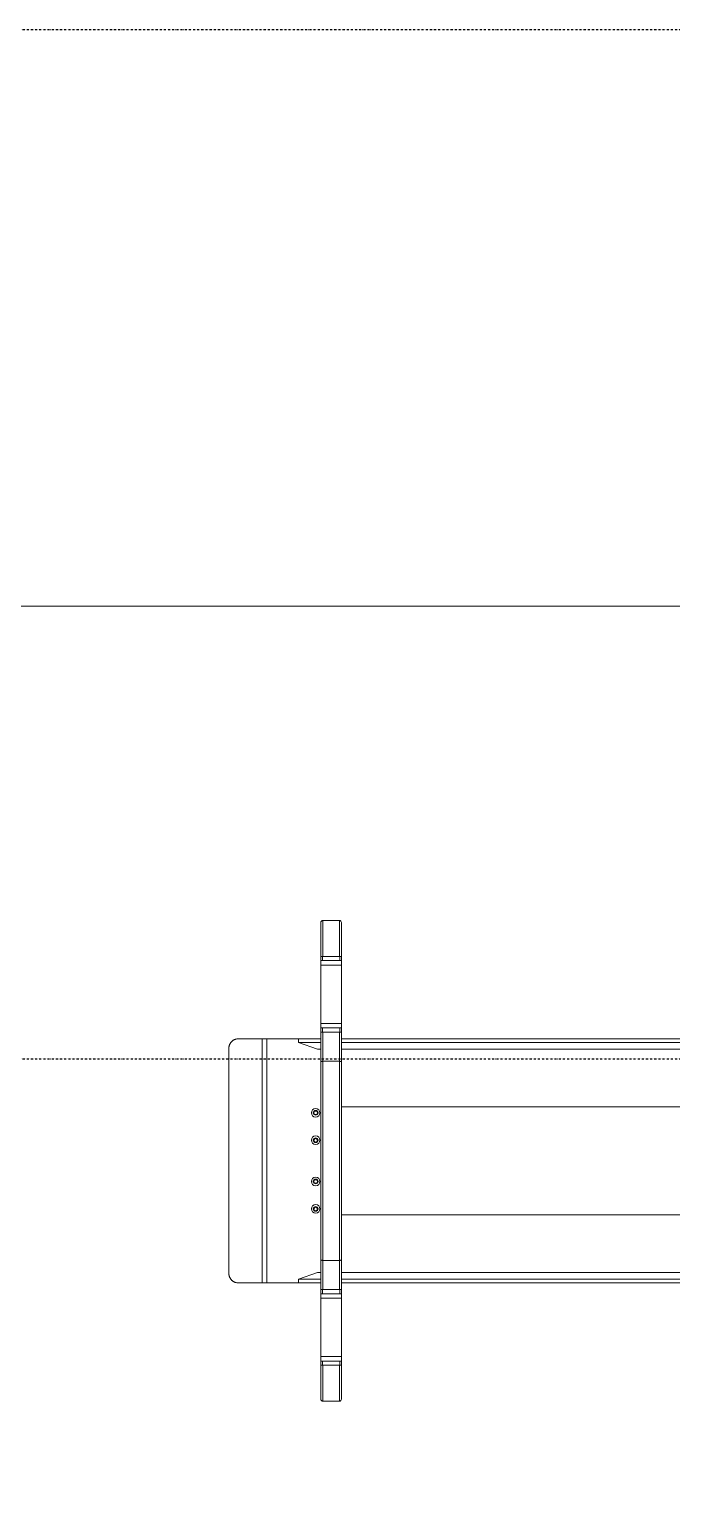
# Model space of a CAD drawing. Header units: millimetres. Extents: x 2179 to 48742, y 3478 to 161002.
# Drawn here: x 31183 to 33053, y 136601 to 140893 of the extents above; entities that cross this region are included whole.
import ezdxf

# ---------------------------------------------------------------- set-up
doc = ezdxf.new("R2010")
doc.units = ezdxf.units.MM
doc.linetypes.add('1_Čerchovaná 6_0mm', pattern=[12, 6, -3, 0, -3])
doc.layers.add('0-1', color=7, linetype='Continuous', lineweight=9)
for name, color, linetype, lineweight, true_color in [('2966-1_navrh dispozice stroju-HK_02_dwg-1', 7, 'Continuous', 9, 0x919191), ('man_ plochy-2', 7, 'Continuous', 9, 0x919191), ('S-GRID-1', 9, '1_Čerchovaná 6_0mm', 25, 0x808080)]:
    doc.layers.add(name, color=color, linetype=linetype, lineweight=lineweight, true_color=true_color)

# ---------------------------------------------------------------- blocks, each defined once
blk = doc.blocks.new('2966-1_navrh dispozice stroju-HK_02_dwg-876232-1NP _ stroje')
at = {"layer": '0-1'}
for p, q in [((-58089.5, 53260.8), (-57517.7, 54212.1)), ((-58081, 53255.6), (-57509.1, 54207)), ((-57492, 54196.7), (-58063.8, 53245.3)), ((-57348.4, 54110.4), (-57920.3, 53159)), ((-57650.3, 52996.7), (-57078.4, 53948.1)), ((-56934.9, 53861.8), (-57506.7, 52910.4)), ((-57489.6, 52900.1), (-56917.7, 53851.5)), ((-57481, 52895), (-56909.2, 53846.3)), ((-58413.1, 53392.2), (-58323.1, 53338.1)), ((-58304.7, 53320.1), (-58273.8, 53371.5)), ((-58159, 53232.5), (-58128.1, 53283.9)), ((-58201.3, 53074.9), (-58208.4, 53063.1)), ((-58232.9, 52964.1), (-57675.8, 52629.2)), ((-57548.9, 52935.8), (-57538.9, 52929.8)), ((-57579.8, 52884.3), (-57569.8, 52878.4)), ((-57473.4, 52820.4), (-57442.5, 52871.8)), ((-57327.7, 52732.8), (-57296.8, 52784.2)), ((-57213.2, 52670.9), (-57188.4, 52712.1)), ((-57636.7, 52636), (-57599.8, 52697.3))]:
    blk.add_line(p, q, dxfattribs=at)
at = {"layer": '0-1', "flags": 128}
for points in [[(-58298.3, 53379.3), (-58388.4, 53433.4), (-58413.1, 53392.2), (-58388.3, 53433.4)], [(-58287.5, 53373.9), (-58285, 53378.2), (-58295.2, 53384.4), (-58380.1, 53435.4), (-58356.1, 53421)], [(-58326.2, 53333), (-58411, 53384), (-58387, 53369.6)], [(-58313.3, 53331.1), (-58323.6, 53337.3), (-58297.8, 53380.1), (-58295.2, 53384.4)], [(-58315.9, 53326.8), (-58313.3, 53331.1), (-58287.5, 53373.9), (-58297.8, 53380.1)], [(-58117, 53277.2), (-58128.1, 53283.9), (-58273.8, 53371.5), (-58285, 53378.2)], [(-58145.3, 53230.1), (-58147.9, 53225.8), (-58159, 53232.5), (-58304.7, 53320.1), (-58315.9, 53326.8), (-58326.2, 53333), (-58323.6, 53337.3)], [(-58147.9, 53225.8), (-58137.6, 53219.6), (-58135, 53223.9), (-58145.3, 53230.1), (-58119.5, 53273), (-58117, 53277.2), (-58106.7, 53271.1), (-58109.3, 53266.8)], [(-58135, 53223.9), (-58109.3, 53266.8), (-58119.5, 53273)], [(-58106.7, 53271.1), (-58031.6, 53225.9), (-58021.7, 53220)], [(-58134.5, 53224.8), (-58061.6, 53180.9), (-58036.9, 53222.1), (-58109.8, 53265.9)], [(-58031.6, 53225.9), (-57538.9, 52929.8), (-57463.9, 52884.7), (-57453.6, 52878.5)], [(-58120.5, 53209.3), (-58153.9, 53153.6), (-58201.3, 53074.9), (-57592.7, 52709.1), (-57545.4, 52787.8), (-57511.9, 52843.5)], [(-58111.9, 53204.2), (-58145.4, 53148.5), (-58153.9, 53153.6)], [(-58094.7, 53193.9), (-58099.9, 53185.3), (-58145.4, 53148.5)], [(-58137.6, 53219.6), (-58062.5, 53174.5), (-58052.6, 53168.5)], [(-57491.7, 52838.4), (-57564.6, 52882.2), (-57539.8, 52923.3), (-58036.9, 53222.1), (-58061.7, 53181), (-57564.6, 52882.2), (-57539.9, 52923.4), (-57467, 52879.5)], [(-58062.5, 53174.5), (-57569.9, 52878.4), (-57494.8, 52833.2)], [(-57592.7, 52709.1), (-57599.8, 52697.3), (-58208.4, 53063.1), (-58245.2, 53001.8)], [(-57481.9, 52831.3), (-57456.2, 52874.2), (-57466.5, 52880.4), (-57463.9, 52884.7)], [(-57537.6, 52859), (-57542.8, 52850.4), (-57554, 52793)], [(-57520.5, 52848.7), (-57554, 52793), (-57545.4, 52787.8)], [(-57484.5, 52827.1), (-57481.9, 52831.3), (-57492.2, 52837.5), (-57466.5, 52880.4)], [(-57285.6, 52777.5), (-57296.8, 52784.2), (-57442.5, 52871.8), (-57453.6, 52878.5), (-57456.2, 52874.2)], [(-57313.9, 52730.4), (-57316.5, 52726.1), (-57327.7, 52732.8), (-57473.4, 52820.4), (-57484.5, 52827.1), (-57494.8, 52833.2), (-57492.2, 52837.5)], [(-57303.7, 52724.2), (-57313.9, 52730.4), (-57288.2, 52773.2)], [(-57306.2, 52719.9), (-57303.7, 52724.2), (-57277.9, 52767), (-57288.2, 52773.2), (-57285.6, 52777.5), (-57275.3, 52771.3)], [(-57303.1, 52725), (-57213.1, 52670.9), (-57188.4, 52712.1), (-57278.4, 52766.2)], [(-57277.9, 52767), (-57275.3, 52771.3), (-57190.4, 52720.3), (-57214.5, 52734.7)], [(-57316.5, 52726.1), (-57306.2, 52719.9), (-57221.4, 52668.9), (-57245.4, 52683.3)]]:
    blk.add_lwpolyline(points, dxfattribs=at)
at = {"layer": '0-1'}
for centre, radius in [((-57943.9, 53085.7), 12.5), ((-57943.9, 53085.7), 7), ((-57943.9, 53085.7), 6.9), ((-57943.9, 53085.7), 5.15), ((-57875.3, 53044.5), 12.5), ((-57875.3, 53044.5), 7), ((-57875.3, 53044.5), 6.9), ((-57875.3, 53044.5), 5.15), ((-57772.5, 52982.7), 12.5), ((-57772.5, 52982.7), 7), ((-57772.5, 52982.7), 6.9), ((-57772.5, 52982.7), 5.15), ((-57703.9, 52941.5), 12.5), ((-57703.9, 52941.5), 7), ((-57703.9, 52941.5), 6.9), ((-57703.9, 52941.5), 5.15)]:
    blk.add_circle(centre, radius, dxfattribs=at)
for centre, start, end in [((-58383.2, 53430.3), 58.9896, 148.9896), ((-58383.2, 53430.3), 58.9896, 148.9896), ((-58407.9, 53389.1), 148.9896, 238.9896), ((-58407.9, 53389.1), 148.9896, 238.9896), ((-57193.6, 52715.2), 328.9896, 58.9896), ((-57193.5, 52715.2), 328.9896, 58.9896), ((-57218.3, 52674), 238.9896, 328.9896), ((-57218.3, 52674), 238.9896, 328.9896)]:
    blk.add_arc(centre, 6, start, end, dxfattribs=at)
for points, knots in [([(-58031.6, 53225.9), (-58031.7, 53226), (-58031.8, 53226), (-58032, 53226.1), (-58032.3, 53226.1), (-58032.5, 53226.1), (-58032.7, 53226), (-58033, 53226), (-58033.3, 53225.8), (-58033.6, 53225.6), (-58034, 53225.4), (-58034.3, 53225.1), (-58034.6, 53224.9), (-58034.9, 53224.6), (-58035.1, 53224.4), (-58035.4, 53224.1), (-58035.5, 53223.9), (-58035.7, 53223.7), (-58035.9, 53223.5), (-58036.1, 53223.2), (-58036.3, 53223), (-58036.4, 53222.8), (-58036.6, 53222.5), (-58036.8, 53222.2), (-58036.9, 53222.1)], [0, 0, 0, 0, 0.035448, 0.061402, 0.093343, 0.126416, 0.160535, 0.195426, 0.24239, 0.300264, 0.367466, 0.43066, 0.489064, 0.542557, 0.591405, 0.636058, 0.677027, 0.714818, 0.755103, 0.797637, 0.842358, 0.884141, 0.923854, 1, 1, 1, 1]), ([(-58031.7, 53226), (-58031.8, 53226), (-58031.9, 53226.1), (-58032.1, 53226.1), (-58032.3, 53226.1), (-58032.6, 53226.1), (-58032.8, 53226.1), (-58033, 53226), (-58033.3, 53225.9), (-58033.7, 53225.7), (-58034.1, 53225.4), (-58034.4, 53225.2), (-58034.7, 53224.9), (-58035, 53224.6), (-58035.2, 53224.4), (-58035.4, 53224.2), (-58035.6, 53224), (-58035.8, 53223.7), (-58036, 53223.5), (-58036.1, 53223.3), (-58036.3, 53223), (-58036.5, 53222.8), (-58036.7, 53222.5), (-58036.8, 53222.3), (-58036.9, 53222.1)], [0, 0, 0, 0, 0.035448, 0.061402, 0.093343, 0.126416, 0.160535, 0.195426, 0.24239, 0.300264, 0.367466, 0.43066, 0.489064, 0.542557, 0.591405, 0.636058, 0.677027, 0.714818, 0.755103, 0.797637, 0.842358, 0.884141, 0.923854, 1, 1, 1, 1]), ([(-58061.7, 53181), (-58061.7, 53180.8), (-58061.9, 53180.6), (-58062.1, 53180.3), (-58062.2, 53180), (-58062.3, 53179.7), (-58062.4, 53179.5), (-58062.6, 53179.2), (-58062.7, 53179), (-58062.8, 53178.7), (-58062.9, 53178.4), (-58063, 53178.1), (-58063.1, 53177.7), (-58063.2, 53177.3), (-58063.2, 53176.9), (-58063.3, 53176.5), (-58063.3, 53176.1), (-58063.3, 53175.7), (-58063.2, 53175.5), (-58063.1, 53175.2), (-58063.1, 53175), (-58062.9, 53174.9), (-58062.8, 53174.7), (-58062.7, 53174.6), (-58062.6, 53174.6)], [0, 0, 0, 0, 0.076146, 0.115859, 0.157642, 0.202363, 0.244897, 0.285182, 0.322973, 0.363942, 0.408595, 0.457443, 0.510936, 0.56934, 0.632534, 0.699736, 0.75761, 0.804574, 0.839465, 0.873584, 0.906657, 0.938598, 0.964552, 1, 1, 1, 1]), ([(-58061.6, 53180.9), (-58061.7, 53180.8), (-58061.8, 53180.6), (-58062, 53180.2), (-58062.1, 53180), (-58062.2, 53179.7), (-58062.4, 53179.4), (-58062.5, 53179.2), (-58062.6, 53178.9), (-58062.7, 53178.7), (-58062.8, 53178.4), (-58062.9, 53178), (-58063, 53177.7), (-58063.1, 53177.3), (-58063.2, 53176.9), (-58063.2, 53176.4), (-58063.2, 53176), (-58063.2, 53175.7), (-58063.1, 53175.4), (-58063.1, 53175.2), (-58063, 53175), (-58062.9, 53174.8), (-58062.7, 53174.6), (-58062.6, 53174.6), (-58062.5, 53174.5)], [0, 0, 0, 0, 0.076146, 0.115859, 0.157642, 0.202363, 0.244897, 0.285182, 0.322973, 0.363942, 0.408595, 0.457443, 0.510936, 0.56934, 0.632534, 0.699736, 0.75761, 0.804574, 0.839465, 0.873584, 0.906657, 0.938598, 0.964552, 1, 1, 1, 1]), ([(-58245.2, 53001.8), (-58245.9, 53000.6), (-58246.8, 52998.7), (-58247.7, 52996), (-58248.1, 52994), (-58248.4, 52992), (-58248.5, 52989.9), (-58248.4, 52987.9), (-58248.2, 52985.8), (-58247.8, 52983.9), (-58247.3, 52981.9), (-58246.7, 52980.1), (-58245.9, 52978.3), (-58245, 52976.5), (-58244.1, 52974.9), (-58243, 52973.3), (-58241.9, 52971.8), (-58240.6, 52970.4), (-58239.4, 52969.1), (-58238, 52967.8), (-58235.9, 52966.1), (-58234.2, 52964.8), (-58232.9, 52964.1)], [0, 0, 0, 0, 0.095032, 0.142419, 0.189649, 0.236671, 0.283431, 0.329882, 0.375977, 0.42168, 0.466958, 0.511792, 0.556171, 0.600094, 0.643572, 0.686624, 0.729281, 0.771578, 0.81356, 0.855277, 0.896783, 1, 1, 1, 1]), ([(-57539.9, 52923.4), (-57539.8, 52923.5), (-57539.7, 52923.7), (-57539.5, 52924.1), (-57539.4, 52924.3), (-57539.2, 52924.6), (-57539.1, 52924.9), (-57539, 52925.1), (-57538.9, 52925.4), (-57538.8, 52925.6), (-57538.7, 52925.9), (-57538.6, 52926.3), (-57538.5, 52926.6), (-57538.4, 52927), (-57538.3, 52927.4), (-57538.3, 52927.9), (-57538.3, 52928.3), (-57538.3, 52928.6), (-57538.3, 52928.9), (-57538.4, 52929.1), (-57538.5, 52929.3), (-57538.6, 52929.5), (-57538.8, 52929.6), (-57538.9, 52929.7), (-57538.9, 52929.8)], [0, 0, 0, 0, 0.076146, 0.115859, 0.157642, 0.202363, 0.244897, 0.285182, 0.322973, 0.363942, 0.408595, 0.457443, 0.510936, 0.56934, 0.632534, 0.699736, 0.75761, 0.804574, 0.839465, 0.873584, 0.906657, 0.938598, 0.964552, 1, 1, 1, 1]), ([(-57539.8, 52923.3), (-57539.7, 52923.5), (-57539.6, 52923.7), (-57539.4, 52924), (-57539.3, 52924.3), (-57539.2, 52924.5), (-57539, 52924.8), (-57538.9, 52925.1), (-57538.8, 52925.3), (-57538.7, 52925.6), (-57538.6, 52925.9), (-57538.5, 52926.2), (-57538.4, 52926.6), (-57538.3, 52927), (-57538.2, 52927.4), (-57538.2, 52927.8), (-57538.2, 52928.2), (-57538.2, 52928.6), (-57538.3, 52928.8), (-57538.3, 52929), (-57538.4, 52929.3), (-57538.5, 52929.4), (-57538.7, 52929.6), (-57538.8, 52929.7), (-57538.9, 52929.7)], [0, 0, 0, 0, 0.076146, 0.115859, 0.157642, 0.202363, 0.244897, 0.285182, 0.322973, 0.363942, 0.408595, 0.457443, 0.510936, 0.56934, 0.632534, 0.699736, 0.75761, 0.804574, 0.839465, 0.873584, 0.906657, 0.938598, 0.964552, 1, 1, 1, 1]), ([(-57569.8, 52878.3), (-57569.7, 52878.3), (-57569.6, 52878.2), (-57569.4, 52878.2), (-57569.1, 52878.1), (-57568.9, 52878.2), (-57568.7, 52878.2), (-57568.4, 52878.3), (-57568.1, 52878.4), (-57567.8, 52878.6), (-57567.4, 52878.9), (-57567.1, 52879.1), (-57566.8, 52879.4), (-57566.5, 52879.7), (-57566.3, 52879.9), (-57566.1, 52880.1), (-57565.9, 52880.3), (-57565.7, 52880.6), (-57565.5, 52880.8), (-57565.3, 52881), (-57565.2, 52881.2), (-57565, 52881.5), (-57564.8, 52881.8), (-57564.6, 52882), (-57564.6, 52882.2)], [0, 0, 0, 0, 0.035448, 0.061402, 0.093343, 0.126416, 0.160535, 0.195426, 0.24239, 0.300264, 0.367466, 0.43066, 0.489064, 0.542557, 0.591405, 0.636058, 0.677027, 0.714818, 0.755103, 0.797637, 0.842358, 0.884141, 0.923854, 1, 1, 1, 1]), ([(-57569.8, 52878.4), (-57569.8, 52878.3), (-57569.6, 52878.3), (-57569.4, 52878.2), (-57569.2, 52878.2), (-57569, 52878.2), (-57568.8, 52878.3), (-57568.5, 52878.3), (-57568.2, 52878.5), (-57567.9, 52878.7), (-57567.5, 52878.9), (-57567.1, 52879.2), (-57566.8, 52879.4), (-57566.6, 52879.7), (-57566.3, 52879.9), (-57566.1, 52880.2), (-57565.9, 52880.4), (-57565.8, 52880.6), (-57565.6, 52880.8), (-57565.4, 52881.1), (-57565.2, 52881.3), (-57565.1, 52881.5), (-57564.9, 52881.8), (-57564.7, 52882.1), (-57564.6, 52882.2)], [0, 0, 0, 0, 0.035448, 0.061402, 0.093343, 0.126416, 0.160535, 0.195426, 0.24239, 0.300264, 0.367466, 0.43066, 0.489064, 0.542557, 0.591405, 0.636058, 0.677027, 0.714818, 0.755103, 0.797637, 0.842358, 0.884141, 0.923854, 1, 1, 1, 1]), ([(-57675.8, 52629.2), (-57675, 52628.7), (-57673.7, 52628), (-57671.8, 52627.1), (-57670.1, 52626.4), (-57668.3, 52625.8), (-57666.5, 52625.3), (-57664.7, 52624.9), (-57662.9, 52624.6), (-57661, 52624.4), (-57659.1, 52624.3), (-57657.1, 52624.4), (-57655.2, 52624.5), (-57653.2, 52624.8), (-57651.3, 52625.3), (-57649.4, 52625.9), (-57647.5, 52626.6), (-57645.6, 52627.5), (-57643.9, 52628.6), (-57642.2, 52629.8), (-57640.6, 52631.1), (-57638.7, 52633.1), (-57637.4, 52634.8), (-57636.7, 52636)], [0, 0, 0, 0, 0.061875, 0.103227, 0.144732, 0.186449, 0.22843, 0.270727, 0.313383, 0.356435, 0.399913, 0.443835, 0.488213, 0.533047, 0.578325, 0.624027, 0.670122, 0.716572, 0.763332, 0.810353, 0.857583, 0.904969, 1, 1, 1, 1])]:
    blk.add_open_spline(points, degree=3, knots=knots, dxfattribs=at)
at = {"layer": 'man_ plochy-2', "flags": 128}
blk.add_lwpolyline([(-57674, 56397.7), (-56702.2, 58014.4), (-53603.9, 56152), (-56755.4, 50909.2), (-59853.7, 52771.6), (-58633.6, 54801.4)], dxfattribs=at)

msp = doc.modelspace()

# ---------------------------------------------------------------- linework, layer by layer
at = {"layer": 'S-GRID-1'}
for p, q in [((15251.9, 140892.9), (41989.2, 140892.9)), ((15251.9, 137895.4), (41989.2, 137895.4))]:
    msp.add_line(p, q, dxfattribs=at)

# ---------------------------------------------------------------- block references
at = {"layer": '2966-1_navrh dispozice stroju-HK_02_dwg-1', "rotation": 301.0103595051887}
msp.add_blockref('2966-1_navrh dispozice stroju-HK_02_dwg-876232-1NP _ stroje', (16370.5, 60726.8), dxfattribs=at)

doc.saveas('drawing.dxf')
